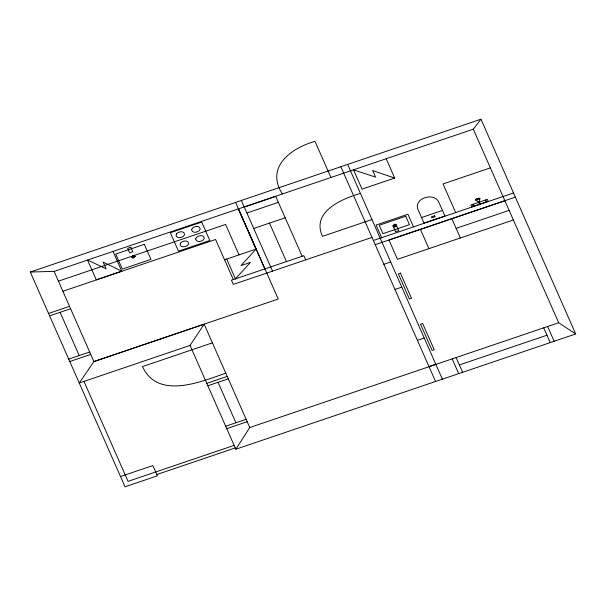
<?xml version="1.0" encoding="UTF-8"?>
<svg xmlns="http://www.w3.org/2000/svg" width="606" height="606" viewBox="0 0 606 606"><rect width="100%" height="100%" fill="white"/><g stroke="black" fill="none" stroke-linecap="round" stroke-linejoin="round"><path stroke-width="0.91" d="M235.832 449.22L249.763 427.525L558.702 322.756L575.7 333.959L235.832 449.22L190.049 345.435L204.169 324.18L249.763 427.525M54.04 271.435L473.316 129.176L480.967 119.2L575.7 333.959M235.28 278.927L250.452 262.39L240.991 265.595L256.111 249.074L224.546 259.785L215.592 239.491L62.888 291.274M120.503 476.528L152.863 465.552L157.393 475.824L125.033 486.8L30.3 272.041L480.967 119.2M244.286 207.085L275.738 196.42L302.182 256.24M246.9 213.009L278.396 202.328M58.335 281.184L225.599 224.455L239.022 254.868M121.783 271.177L96.256 279.836L87.514 260.019L106.118 268.822L103.149 262.08L121.745 271.193L113.042 251.361M253.77 228.454L285.221 217.789M360.441 193.428C341.981 198.753 311.09 211.714 322.483 236.34L371.963 219.554M48.571 313.453L69.531 306.341M49.631 315.862L70.599 308.749M490.421 167.854L443.024 183.929L455.659 212.57M421.526 217.546L442.494 210.441L444.955 216.024L423.995 223.129L418.004 209.547C413.239 198.071 434.676 191.723 438.911 202.457L442.494 210.441M372.008 237.4L233.28 284.403L231.439 280.23L303.841 255.679L305.689 259.86M478.126 201.813L479.543 201.336M478.399 202.427L470.801 205.002L471.665 206.957L488.224 201.344L487.36 199.382L479.816 201.942M373.364 240.484L513.502 192.958M375.205 244.65L515.342 197.124M504.881 200.737L388.976 240.052L397.468 259.307L513.373 219.993M68.713 359.123L89.68 352.01M456.121 228.348L509.131 210.365M69.773 361.532L90.741 354.419M204.169 324.18L93.9 361.577L79.25 383.007L190.049 345.435M383.871 264.292L390.681 261.981M212.411 342.852L142.501 366.569C157.711 399.952 200.897 381.871 225.773 373.144M394.96 289.448L401.778 287.138M206.775 383.356L227.22 376.424M207.835 385.764L228.28 378.833M417.428 340.36L424.238 338.05M225.697 426.245L246.134 419.314M226.758 428.654L247.203 421.723M428.987 366.569L435.797 364.259M459.371 364.926L546.968 335.216M234.128 445.372L128.055 481.346L83.969 381.409M156.825 474.543L235.264 447.94M30.3 272.041L54.101 271.352L93.9 361.577L278.215 299.023L266.799 273.033M394.635 178.073L372.667 170.544L375.553 177.088L353.54 169.869L362.04 189.125L394.688 178.05L386.196 158.795M473.316 129.176L558.702 322.756M547.642 326.505L554.149 341.269M543.711 327.838L550.218 342.602M485.686 199.95L486.55 201.912M480.679 203.896C478.179 202.245 480.475 199.692 479.566 198.17L477.24 198.427L475.687 199.488C476.286 201.2 479.634 201.495 479.263 204.381M472.528 204.411L473.445 206.351M451.871 218.721L460.371 237.976M420.42 229.386L428.919 248.642M413.497 226.871L407.929 214.236L376.076 225.031L381.651 237.666M456.113 357.548L462.628 372.304M452.182 358.881L458.697 373.637M347.647 164.415L442.38 379.174M340.83 166.726L435.562 381.485M330.921 177.467L314.976 141.327C291.092 148.137 265.064 167.029 282.373 193.928M269.496 223.122L286.456 261.572M241.362 200.457L272.518 271.094M235.598 202.419L266.754 273.048M238.355 208.911L264.86 268.897M226.697 259.05L235.439 278.874M224.591 259.762L233.34 279.586M218.062 382.295L235.916 422.776M60.115 312.31L79.197 355.57M238.431 208.835L256.08 249.089M191.617 229.666C191.89 233.946 199.359 232.507 200.222 229.045C199.942 224.765 192.473 226.205 191.617 229.666M195.677 238.878C195.958 243.157 203.427 241.718 204.29 238.256C204.002 233.977 196.541 235.416 195.677 238.878M134.456 256.52L133.464 257.467L132.259 257.005L133.259 256.058L134.456 256.52M135.282 256.338L133.532 257.997L132.411 257.997L131.441 257.186L133.191 255.527L134.312 255.527L135.282 256.338M395.68 225.25L394.688 226.19L393.491 225.735L394.491 224.781L395.68 225.25M396.506 225.068L394.756 226.72L393.642 226.727L392.665 225.917L394.415 224.258L395.536 224.258L396.506 225.068M176.498 233.855C173.967 238.9 183.913 238.514 184.572 234.355C184.421 230.462 178.202 231.401 176.498 233.855M180.558 243.067C178.028 248.112 187.974 247.725 188.633 243.567C188.481 239.681 182.262 240.62 180.558 243.067M475.771 200.086C484.171 198.427 477.755 197.435 475.771 200.086M485.535 201.29C484.535 201.003 487.072 200.654 485.535 201.29M473.157 205.267L473.877 205.282L473.157 205.267M201.707 222.076L170.324 232.719L178.459 251.164L209.843 240.521L201.707 222.076M130.805 247.256L127.661 248.324L129.646 252.816L132.79 251.748L130.805 247.256M144.334 244.347L115.708 254.05L122.344 269.079L150.962 259.376L144.334 244.347M405.77 216.251L379.227 225.25L382.931 233.658L409.474 224.652L405.77 216.251M396.725 226.182L393.582 227.25L395.559 231.742L398.703 230.674L396.725 226.182M434.699 215.751L431.366 216.88L431.783 217.819L435.116 216.69L434.699 215.751M400.422 273.139L398.331 273.851L409.421 299L411.519 298.288L400.422 273.139M422.655 323.528L420.556 324.24L432.116 350.442L434.214 349.73L422.655 323.528"/></g></svg>
